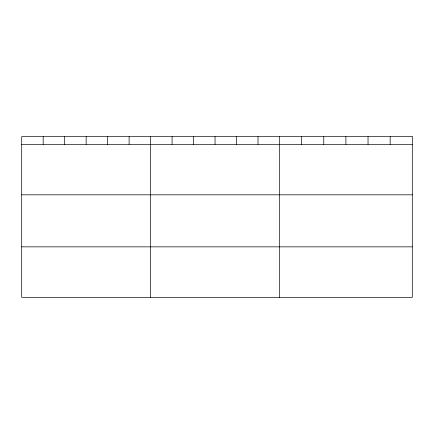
<?xml version="1.0" encoding="UTF-8"?>
<svg xmlns="http://www.w3.org/2000/svg" width="434" height="434" viewBox="0 0 434 434"><rect width="100%" height="100%" fill="white"/><g stroke="black" fill="none" stroke-linecap="round" stroke-linejoin="round"><path stroke-width="0.65" d="M21.7 144.327L412.3 144.327M21.7 194.823L412.3 194.823M21.7 246.848L412.3 246.848M390.166 136.656L390.166 144.327M368.032 136.656L368.032 144.327M345.898 136.656L345.898 144.327M323.764 136.656L323.764 144.327M301.63 136.656L301.63 144.327M279.496 136.656L279.496 297.344M258.013 136.656L258.013 144.327M236.53 136.656L236.53 144.327M215.047 136.656L215.047 144.327M193.564 136.656L193.564 144.327M172.081 136.656L172.081 144.327M150.598 136.656L150.598 297.344M129.115 136.656L129.115 144.327M107.632 136.656L107.632 144.327M86.149 136.656L86.149 144.327M64.666 136.656L64.666 144.327M43.183 136.656L43.183 144.327M412.3 136.656L21.7 136.656L21.7 297.344L412.3 297.344L412.3 136.656"/></g></svg>
